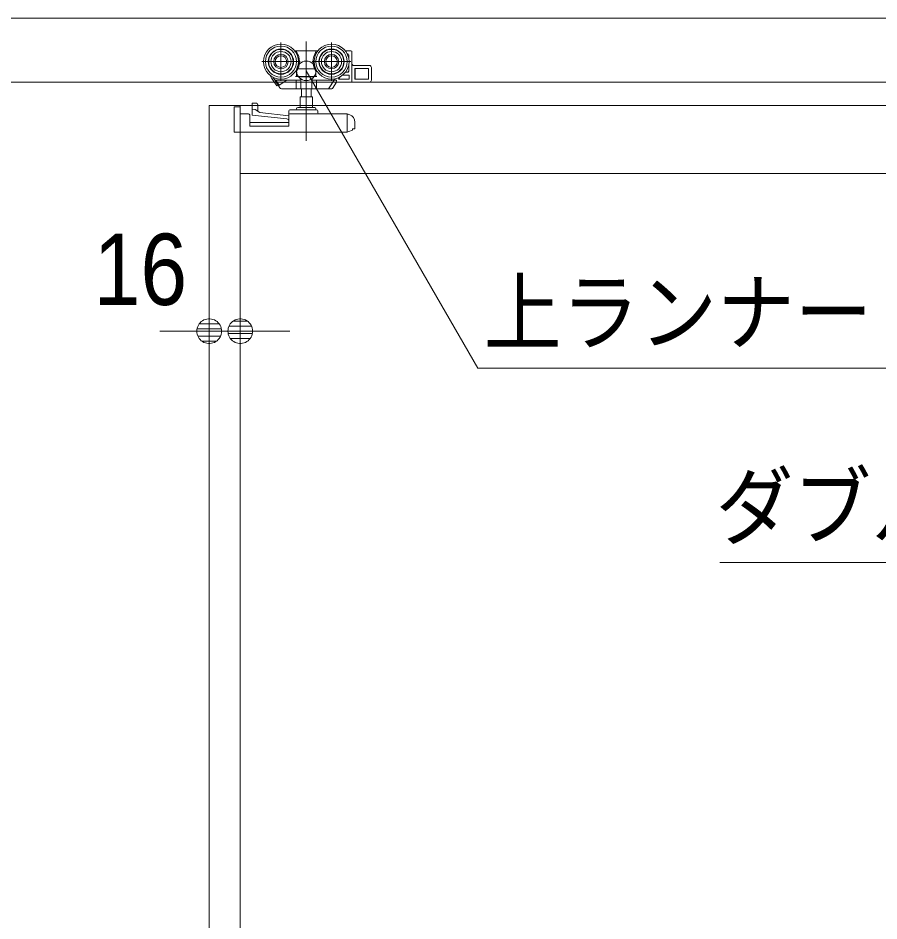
# Model space of a CAD drawing. Units: millimetres, scale not verified. Extents: x -6062 to 6062, y -3045 to 3045.
# Drawn here: x -3701.7 to -3259.2, y -114.3 to 350 of the extents above; entities that cross this region are included whole.
import ezdxf
from ezdxf.enums import TextEntityAlignment as Align

# ---------------------------------------------------------------- set-up
doc = ezdxf.new("R2010")
doc.units = ezdxf.units.MM
doc.header["$LTSCALE"] = 20
for name, color, linetype, lineweight in [('0-0_2寸法-3', 7, 'Continuous', 9), ('0-1_3一般', 7, 'Continuous', 9), ('0-4_0', 7, 'Continuous', 9), ('0-5_2寸法-2', 7, 'Continuous', 9)]:
    doc.layers.add(name, color=color, linetype=linetype, lineweight=lineweight)
doc.styles.add('ＭＳ ゴシック', font='')
doc.styles.add('ＭＳ Ｐゴシック', font='')
doc.styles.get('ＭＳ ゴシック').set_extended_font_data('MS Gothic')
doc.styles.get('ＭＳ Ｐゴシック').set_extended_font_data('MS PGothic')

# ---------------------------------------------------------------- blocks, each defined once
blk = doc.blocks.new('_Dot')
at = {"layer": '0-4_0'}
for p, q in [((-10, 0), (-20, 0)), ((9.78, 2), (-9.78, 2)), ((7.99, 6), (-7.99, 6)), ((9.16, -3.98), (-9.16, -3.98)), ((6, -7.98), (-6, -7.98))]:
    blk.add_line(p, q, dxfattribs=at)
for points in [[(10, 0), (9.92, 1.25), (9.69, 2.49), (9.3, 3.68), (8.76, 4.82), (8.09, 5.88), (7.29, 6.85), (6.37, 7.71), (5.36, 8.44), (4.26, 9.05), (3.09, 9.51), (1.87, 9.82), (0.63, 9.98), (-0.63, 9.98), (-1.87, 9.82), (-3.09, 9.51), (-4.26, 9.05), (-5.36, 8.44), (-6.37, 7.71), (-7.29, 6.85), (-8.09, 5.88), (-8.76, 4.82), (-9.3, 3.68), (-9.69, 2.49), (-9.92, 1.25), (-10, 0), (0, 0)], [(-10, 0), (-9.92, -1.25), (-9.69, -2.49), (-9.3, -3.68), (-8.76, -4.82), (-8.09, -5.88), (-7.29, -6.85), (-6.37, -7.71), (-5.36, -8.44), (-4.26, -9.05), (-3.09, -9.51), (-1.87, -9.82), (-0.63, -9.98), (0.63, -9.98), (1.87, -9.82), (3.09, -9.51), (4.26, -9.05), (5.36, -8.44), (6.37, -7.71), (7.29, -6.85), (8.09, -5.88), (8.76, -4.82), (9.3, -3.68), (9.69, -2.49), (9.92, -1.25), (10, 0), (0, 0)]]:
    blk.add_lwpolyline(points, close=True, dxfattribs=at)
blk = doc.blocks.new('グループ-87')
at = {"layer": '0-1_3一般'}
blk.add_line((-61696.5, 7000), (13223.5, 7000), dxfattribs=at)
blk = doc.blocks.new('グループ-88')
at = {"layer": '0-1_3一般'}
for p, q in [((-35582, 6750), (-35582, 6354)), ((-35322, 6758.4), (-35322, 5738.4)), ((-35062, 6750), (-35062, 6354)), ((-35439.5, 6662), (-35422, 6662)), ((-35422, 6654.4), (-35422, 6659.3)), ((-35422, 6634.4), (-35422, 6654.4)), ((-35222, 6662), (-35204.5, 6662)), ((-35222, 6659.3), (-35222, 6654.4)), ((-35222, 6654.4), (-35222, 6634.4)), ((-34919.5, 6662), (-34862, 6662)), ((-34900.8, 6632), (-34894, 6632)), ((-34884, 6622), (-34884, 6578.7)), ((-34852, 6352), (-34852, 6652)), ((-35384, 6552), (-35780, 6552)), ((-34864, 6552), (-35260, 6552)), ((-34884, 6525.2), (-34884, 6452)), ((-34672, 6512), (-34832, 6512)), ((-35431.8, 6452.4), (-35432, 6452.5)), ((-35422, 6398), (-35422, 6449.5)), ((-35212.2, 6452.4), (-35212, 6452.5)), ((-34882, 6412), (-34948.9, 6412)), ((-34894, 6442), (-34919.5, 6442)), ((-34818.4, 6372), (-34818.4, 6482)), ((-34652, 6492), (-34652, 6362)), ((-35687.5, 6406.1), (-35691, 6403.9)), ((-35675.5, 6380.1), (-35691, 6403.9)), ((-35625.6, 6303.3), (-35675.5, 6380.1)), ((-35648.8, 6366.5), (-35665.8, 6392.7)), ((-35611.7, 6309.4), (-35648.8, 6366.5)), ((-35394, 6362), (-35640.4, 6362)), ((-35634, 6362), (-35600.8, 6310.9)), ((-35522.2, 6362), (-35600.8, 6310.9)), ((-35422, 6398), (-35432, 6398)), ((-35425.9, 6362), (-35425.9, 6282)), ((-35393.5, 6362), (-35394, 6362)), ((-35378.2, 6372), (-35378.2, 6282)), ((-35265.8, 6282), (-35265.8, 6372)), ((-35265.7, 6371.5), (-35265.8, 6372)), ((-35039.3, 6362), (-35250, 6362)), ((-35212, 6398), (-35222, 6398)), ((-35218.1, 6362), (-35218.1, 6282)), ((-35033.9, 6362), (-35085.8, 6282)), ((-35011.1, 6342), (-35053.6, 6276.5)), ((-35024.9, 6375.8), (-35027.4, 6372)), ((-35001.1, 6342), (-35023, 6342)), ((-34852, 6342), (-35001.1, 6342)), ((-34852, 6352), (-34852, 6342)), ((-34852, 6342), (-34672, 6342)), ((-35625.6, 6303.3), (-35613, 6311.4)), ((-35593.3, 6281.1), (-35611.7, 6309.4)), ((-35601.2, 6311.1), (-35600.8, 6310.9)), ((-35420, 6272), (-35576.6, 6272)), ((-35420.3, 6272), (-35420, 6272)), ((-35375.7, 6272), (-35420, 6272)), ((-35375.9, 6272.1), (-35375.7, 6272)), ((-35268.3, 6272), (-35375.7, 6272)), ((-35371.5, 6272), (-35371.5, 6190)), ((-35272.5, 6190), (-35272.5, 6272)), ((-35268.1, 6272.1), (-35268.3, 6272)), ((-35224, 6272), (-35268.3, 6272)), ((-35097.8, 6272), (-35224, 6272)), ((-35223.7, 6272), (-35224, 6272)), ((-35097.8, 6272), (-35092.3, 6272)), ((-35385, 6190), (-35385, 6080)), ((-35259, 6190), (-35385, 6190)), ((-35259, 6080), (-35259, 6190)), ((-36320, 6100), (-12320, 6100)), ((-36320, -39740), (-36320, 6100)), ((-36320, 6100), (-36320, -40000)), ((-36064, 6074), (-36064, 5860)), ((-36002, 6016), (-36002, 6086)), ((-36000, -39740), (-36000, 6100)), ((-36000, 6100), (-36000, -40000)), ((-35878, 6124.4), (-35878, 6124.4)), ((-35838, 6124.7), (-35877.6, 6124.7)), ((-35837.6, 6124.7), (-35838, 6124.7)), ((-35825.4, 6118.6), (-35825.7, 6119.2)), ((-35818, 6092), (-35818, 6040.2)), ((-35502, 6026), (-35502, 6046)), ((-35492, 6056), (-35375.3, 6056)), ((-35410, 6080), (-35234, 6080)), ((-35268.7, 6056), (-35375.3, 6056)), ((-35268.7, 6056), (-35212, 6056)), ((-35202, 6046), (-35202, 6026)), ((-35922, 6016), (-36002, 6016)), ((-35902, 5888), (-35902, 5996)), ((-35502, 6026), (-35502, 6006)), ((-35502, 5888), (-35502, 6006)), ((-35492, 6016), (-34903.8, 6016)), ((-34902, 6006.3), (-34902, 6006)), ((-34902, 6006), (-34902, 5826)), ((-34900.3, 6015.3), (-34892.5, 6012.4)), ((-34882.6, 6008.7), (-34892.5, 6012.4)), ((-34882.6, 6008.7), (-34873.9, 6005.4)), ((-35502, 5926), (-35902, 5926)), ((-35502, 5888), (-35902, 5888)), ((-34847.4, 5860), (-34847.4, 5846.5)), ((-36062, 5826), (-34902, 5826)), ((-34902, 5826), (-34882.6, 5833.3)), ((-34847.4, 5846.5), (-34882.6, 5833.3)), ((-36000, 5400), (-12640, 5400))]:
    blk.add_line(p, q, dxfattribs=at)
for points in [[(11350, 6340), (-59990, 6340), (-59990, 7000), (11350, 7000)], [(-34682, 6372), (-34682, 6482), (-34822, 6482), (-34822, 6372)]]:
    blk.add_lwpolyline(points, close=True, dxfattribs=at)
for points in [[(-35422, 6659.3), (-35422, 6662), (-35222, 6662), (-35222, 6659.3)], [(-35422, 6449.5), (-35422.3, 6449.6), (-35422.5, 6449.7), (-35422.8, 6449.7), (-35423, 6449.8), (-35423.3, 6449.9), (-35423.5, 6449.9), (-35423.8, 6450), (-35424, 6450.1), (-35424.3, 6450.2), (-35424.5, 6450.2), (-35424.8, 6450.3), (-35425, 6450.4), (-35425.3, 6450.5), (-35425.5, 6450.5), (-35425.8, 6450.6), (-35426, 6450.7), (-35426.3, 6450.8), (-35426.5, 6450.8), (-35426.8, 6450.9), (-35427, 6451), (-35427.3, 6451.1), (-35427.5, 6451.1), (-35427.8, 6451.2), (-35428, 6451.3), (-35428.3, 6451.4), (-35428.5, 6451.4), (-35428.8, 6451.5), (-35429, 6451.6), (-35429.3, 6451.7), (-35429.5, 6451.7), (-35429.8, 6451.8), (-35430, 6451.9), (-35430.3, 6452), (-35430.5, 6452), (-35430.8, 6452.1), (-35431, 6452.2), (-35431.3, 6452.3), (-35431.5, 6452.3), (-35431.8, 6452.4)], [(-35222, 6449.5), (-35222, 6398), (-35422, 6398)], [(-35222, 6449.5), (-35221.7, 6449.6), (-35221.5, 6449.7), (-35221.2, 6449.7), (-35221, 6449.8), (-35220.7, 6449.9), (-35220.5, 6449.9), (-35220.2, 6450), (-35220, 6450.1), (-35219.7, 6450.2), (-35219.5, 6450.2), (-35219.2, 6450.3), (-35219, 6450.4), (-35218.7, 6450.5), (-35218.5, 6450.5), (-35218.2, 6450.6), (-35218, 6450.7), (-35217.7, 6450.8), (-35217.5, 6450.8), (-35217.2, 6450.9), (-35217, 6451), (-35216.7, 6451.1), (-35216.5, 6451.1), (-35216.2, 6451.2), (-35216, 6451.3), (-35215.7, 6451.4), (-35215.5, 6451.4), (-35215.2, 6451.5), (-35215, 6451.6), (-35214.7, 6451.7), (-35214.5, 6451.7), (-35214.2, 6451.8), (-35214, 6451.9), (-35213.7, 6452), (-35213.5, 6452), (-35213.2, 6452.1), (-35213, 6452.2), (-35212.7, 6452.3), (-35212.5, 6452.3), (-35212.2, 6452.4)], [(-34978.2, 6392.7), (-34991.6, 6372), (-34882, 6372), (-34882, 6412)], [(-35378.2, 6372), (-35378.3, 6371.5), (-35378.4, 6371), (-35378.5, 6370.5), (-35378.6, 6370.1), (-35378.8, 6369.6), (-35378.9, 6369.2), (-35379.1, 6368.8), (-35379.3, 6368.4), (-35379.6, 6368), (-35379.8, 6367.6), (-35380.1, 6367.2), (-35380.4, 6366.9), (-35380.8, 6366.5), (-35381.1, 6366.2), (-35381.5, 6365.9), (-35381.9, 6365.6), (-35382.4, 6365.3), (-35382.8, 6365), (-35383.3, 6364.8), (-35383.8, 6364.5), (-35384.3, 6364.3), (-35384.8, 6364.1), (-35385.3, 6363.9), (-35385.9, 6363.7), (-35386.4, 6363.5), (-35386.9, 6363.3), (-35387.4, 6363.1), (-35387.9, 6363), (-35388.4, 6362.8), (-35388.9, 6362.7), (-35389.4, 6362.6), (-35389.9, 6362.5), (-35390.4, 6362.4), (-35391, 6362.3), (-35391.5, 6362.2), (-35392, 6362.1), (-35392.5, 6362.1), (-35393, 6362), (-35393.5, 6362)], [(-35250, 6362), (-35250.5, 6362), (-35251, 6362), (-35251.5, 6362.1), (-35252, 6362.1), (-35252.5, 6362.2), (-35253, 6362.3), (-35253.6, 6362.4), (-35254.1, 6362.5), (-35254.6, 6362.6), (-35255.1, 6362.7), (-35255.6, 6362.8), (-35256.1, 6363), (-35256.6, 6363.1), (-35257.1, 6363.3), (-35257.6, 6363.5), (-35258.1, 6363.7), (-35258.7, 6363.9), (-35259.2, 6364.1), (-35259.7, 6364.3), (-35260.2, 6364.5), (-35260.7, 6364.8), (-35261.2, 6365), (-35261.6, 6365.3), (-35262.1, 6365.6), (-35262.5, 6365.9), (-35262.9, 6366.2), (-35263.2, 6366.5), (-35263.6, 6366.9), (-35263.9, 6367.2), (-35264.2, 6367.6), (-35264.4, 6368), (-35264.7, 6368.4), (-35264.9, 6368.8), (-35265.1, 6369.2), (-35265.2, 6369.6), (-35265.4, 6370.1), (-35265.5, 6370.5), (-35265.6, 6371), (-35265.7, 6371.5)], [(-35011.1, 6352), (-35011.1, 6362), (-35033.9, 6362), (-35027.4, 6372)], [(-35611.7, 6309.4), (-35611.9, 6309.7), (-35612, 6310), (-35612.1, 6310.2), (-35612.2, 6310.5), (-35612.2, 6310.7), (-35612.2, 6311), (-35612.2, 6311.2), (-35612.2, 6311.4), (-35612.1, 6311.5), (-35612, 6311.7), (-35611.8, 6311.8), (-35611.6, 6312), (-35611.4, 6312.1), (-35611.1, 6312.2), (-35610.8, 6312.2), (-35610.5, 6312.3), (-35610.2, 6312.3), (-35609.8, 6312.4), (-35609.4, 6312.4), (-35608.9, 6312.4), (-35608.5, 6312.3), (-35608, 6312.3), (-35607.5, 6312.3), (-35607.1, 6312.2), (-35606.7, 6312.2), (-35606.2, 6312.1), (-35605.8, 6312.1), (-35605.4, 6312), (-35605, 6312), (-35604.6, 6311.9), (-35604.2, 6311.8), (-35603.8, 6311.8), (-35603.4, 6311.7), (-35603, 6311.6), (-35602.6, 6311.5), (-35602.2, 6311.4), (-35601.9, 6311.3), (-35601.5, 6311.2), (-35601.2, 6311.1)], [(-35425.9, 6282), (-35425.9, 6281.7), (-35425.9, 6281.3), (-35425.8, 6281), (-35425.8, 6280.7), (-35425.7, 6280.4), (-35425.7, 6280.1), (-35425.6, 6279.8), (-35425.6, 6279.4), (-35425.5, 6279.1), (-35425.4, 6278.8), (-35425.4, 6278.5), (-35425.3, 6278.2), (-35425.2, 6277.9), (-35425.1, 6277.6), (-35425, 6277.3), (-35424.9, 6276.9), (-35424.8, 6276.6), (-35424.7, 6276.3), (-35424.6, 6276), (-35424.4, 6275.7), (-35424.3, 6275.4), (-35424.2, 6275.1), (-35424, 6274.8), (-35423.8, 6274.6), (-35423.7, 6274.3), (-35423.5, 6274.1), (-35423.3, 6273.8), (-35423.1, 6273.6), (-35422.9, 6273.4), (-35422.7, 6273.2), (-35422.5, 6273), (-35422.2, 6272.9), (-35422, 6272.7), (-35421.7, 6272.6), (-35421.5, 6272.4), (-35421.2, 6272.3), (-35420.9, 6272.2), (-35420.6, 6272.1), (-35420.3, 6272)], [(-35378.2, 6282), (-35378.2, 6281.7), (-35378.2, 6281.4), (-35378.2, 6281.2), (-35378.2, 6280.9), (-35378.2, 6280.6), (-35378.2, 6280.3), (-35378.2, 6280.1), (-35378.2, 6279.8), (-35378.2, 6279.5), (-35378.2, 6279.2), (-35378.2, 6278.9), (-35378.2, 6278.7), (-35378.2, 6278.4), (-35378.2, 6278.1), (-35378.1, 6277.8), (-35378.1, 6277.5), (-35378.1, 6277.2), (-35378.1, 6276.9), (-35378.1, 6276.7), (-35378.1, 6276.4), (-35378.1, 6276.1), (-35378.1, 6275.8), (-35378, 6275.5), (-35378, 6275.3), (-35377.9, 6275), (-35377.9, 6274.7), (-35377.8, 6274.5), (-35377.7, 6274.3), (-35377.6, 6274), (-35377.5, 6273.8), (-35377.3, 6273.6), (-35377.2, 6273.4), (-35377, 6273.2), (-35376.9, 6273), (-35376.7, 6272.8), (-35376.5, 6272.6), (-35376.3, 6272.4), (-35376.1, 6272.3), (-35375.9, 6272.1)], [(-35265.8, 6282), (-35265.8, 6281.7), (-35265.8, 6281.4), (-35265.8, 6281.2), (-35265.8, 6280.9), (-35265.8, 6280.6), (-35265.8, 6280.3), (-35265.8, 6280.1), (-35265.8, 6279.8), (-35265.8, 6279.5), (-35265.8, 6279.2), (-35265.8, 6278.9), (-35265.8, 6278.7), (-35265.8, 6278.4), (-35265.8, 6278.1), (-35265.9, 6277.8), (-35265.9, 6277.5), (-35265.9, 6277.2), (-35265.9, 6276.9), (-35265.9, 6276.7), (-35265.9, 6276.4), (-35265.9, 6276.1), (-35265.9, 6275.8), (-35266, 6275.5), (-35266, 6275.3), (-35266.1, 6275), (-35266.1, 6274.7), (-35266.2, 6274.5), (-35266.3, 6274.3), (-35266.4, 6274), (-35266.5, 6273.8), (-35266.7, 6273.6), (-35266.8, 6273.4), (-35267, 6273.2), (-35267.1, 6273), (-35267.3, 6272.8), (-35267.5, 6272.6), (-35267.7, 6272.4), (-35267.9, 6272.3), (-35268.1, 6272.1)], [(-35218.1, 6282), (-35218.1, 6281.7), (-35218.1, 6281.3), (-35218.2, 6281), (-35218.2, 6280.7), (-35218.3, 6280.4), (-35218.3, 6280.1), (-35218.4, 6279.8), (-35218.4, 6279.4), (-35218.5, 6279.1), (-35218.6, 6278.8), (-35218.6, 6278.5), (-35218.7, 6278.2), (-35218.8, 6277.9), (-35218.9, 6277.6), (-35219, 6277.3), (-35219.1, 6276.9), (-35219.2, 6276.6), (-35219.3, 6276.3), (-35219.4, 6276), (-35219.6, 6275.7), (-35219.7, 6275.4), (-35219.8, 6275.1), (-35220, 6274.8), (-35220.2, 6274.6), (-35220.3, 6274.3), (-35220.5, 6274.1), (-35220.7, 6273.8), (-35220.9, 6273.6), (-35221.1, 6273.4), (-35221.3, 6273.2), (-35221.5, 6273), (-35221.8, 6272.9), (-35222, 6272.7), (-35222.3, 6272.6), (-35222.5, 6272.4), (-35222.8, 6272.3), (-35223.1, 6272.2), (-35223.4, 6272.1), (-35223.7, 6272)], [(-35062, 6272), (-35092.3, 6272), (-35085.8, 6282)], [(-36064, 6074), (-36064, 6084), (-36062, 6084)], [(-36062, 5826), (-36062, 6086), (-36002, 6086)], [(-35877.6, 6124.7), (-35877.7, 6124.7), (-35877.7, 6124.7), (-35877.7, 6124.7), (-35877.7, 6124.7), (-35877.7, 6124.7), (-35877.7, 6124.7), (-35877.7, 6124.7), (-35877.7, 6124.7), (-35877.8, 6124.7), (-35877.8, 6124.7), (-35877.8, 6124.7), (-35877.8, 6124.6), (-35877.8, 6124.6), (-35877.8, 6124.6), (-35877.8, 6124.6), (-35877.8, 6124.6), (-35877.8, 6124.6), (-35877.9, 6124.6), (-35877.9, 6124.6), (-35877.9, 6124.6), (-35877.9, 6124.6), (-35877.9, 6124.6), (-35877.9, 6124.6), (-35877.9, 6124.6), (-35877.9, 6124.6), (-35877.9, 6124.5), (-35877.9, 6124.5), (-35877.9, 6124.5), (-35878, 6124.5), (-35878, 6124.5), (-35878, 6124.5), (-35878, 6124.5), (-35878, 6124.5), (-35878, 6124.5), (-35878, 6124.4), (-35878, 6124.4), (-35878, 6124.4), (-35878, 6124.4), (-35878, 6124.4)], [(-35878, 6062.3), (-35878, 6116), (-35878, 6122.8), (-35878, 6124.4)], [(-35519.9, 5963.7), (-35878, 6002), (-35878, 6062.3), (-35848, 6059.1)], [(-35848, 6059.1), (-35798, 6027.6), (-35502, 5996)], [(-35825.8, 6119.2), (-35825.9, 6119.5), (-35826.1, 6119.8), (-35826.3, 6120.1), (-35826.5, 6120.4), (-35826.7, 6120.6), (-35826.9, 6120.9), (-35827.1, 6121.1), (-35827.3, 6121.4), (-35827.6, 6121.6), (-35827.8, 6121.8), (-35828.1, 6122), (-35828.3, 6122.2), (-35828.6, 6122.4), (-35828.9, 6122.6), (-35829.2, 6122.8), (-35829.5, 6122.9), (-35829.9, 6123.1), (-35830.2, 6123.2), (-35830.5, 6123.3), (-35830.9, 6123.4), (-35831.3, 6123.5), (-35831.6, 6123.6), (-35832, 6123.7), (-35832.3, 6123.8), (-35832.7, 6123.9), (-35833, 6124), (-35833.4, 6124.1), (-35833.8, 6124.2), (-35834.1, 6124.2), (-35834.5, 6124.3), (-35834.8, 6124.3), (-35835.2, 6124.4), (-35835.5, 6124.5), (-35835.9, 6124.5), (-35836.2, 6124.5), (-35836.6, 6124.6), (-35836.9, 6124.6), (-35837.3, 6124.6), (-35837.6, 6124.7)], [(-35818.1, 6092.1), (-35818.1, 6092.8), (-35818.2, 6093.5), (-35818.2, 6094.2), (-35818.2, 6094.9), (-35818.3, 6095.6), (-35818.3, 6096.3), (-35818.4, 6097), (-35818.4, 6097.8), (-35818.5, 6098.5), (-35818.6, 6099.2), (-35818.7, 6099.9), (-35818.8, 6100.6), (-35819, 6101.3), (-35819.1, 6102), (-35819.3, 6102.7), (-35819.4, 6103.4), (-35819.6, 6104), (-35819.8, 6104.7), (-35819.9, 6105.4), (-35820.1, 6106.1), (-35820.3, 6106.8), (-35820.6, 6107.5), (-35820.8, 6108.2), (-35821, 6108.9), (-35821.3, 6109.5), (-35821.5, 6110.2), (-35821.7, 6110.9), (-35822, 6111.5), (-35822.3, 6112.2), (-35822.6, 6112.8), (-35822.8, 6113.5), (-35823.1, 6114.1), (-35823.4, 6114.8), (-35823.7, 6115.4), (-35824.1, 6116.1), (-35824.4, 6116.7), (-35824.7, 6117.3), (-35825, 6118), (-35825.4, 6118.6)], [(-34892.5, 6012.4), (-34892.8, 6012.3), (-34893.1, 6012.2), (-34893.4, 6012.1), (-34893.7, 6012), (-34894, 6012), (-34894.3, 6011.8), (-34894.6, 6011.7), (-34894.9, 6011.6), (-34895.2, 6011.5), (-34895.5, 6011.4), (-34895.8, 6011.3), (-34896.1, 6011.2), (-34896.4, 6011.1), (-34896.7, 6011), (-34897, 6010.9), (-34897.3, 6010.7), (-34897.6, 6010.6), (-34897.9, 6010.5), (-34898.2, 6010.4), (-34898.5, 6010.2), (-34898.8, 6010.1), (-34899.1, 6010), (-34899.4, 6009.8), (-34899.6, 6009.7), (-34899.9, 6009.5), (-34900.1, 6009.3), (-34900.4, 6009.2), (-34900.6, 6009), (-34900.8, 6008.8), (-34900.9, 6008.5), (-34901.1, 6008.3), (-34901.3, 6008.1), (-34901.4, 6007.9), (-34901.5, 6007.6), (-34901.6, 6007.4), (-34901.7, 6007.1), (-34901.8, 6006.8), (-34901.9, 6006.6), (-34902, 6006.3)], [(-36064, 5860), (-36063.4, 5853.7), (-36062, 5848.8)], [(-34822, 5930.5), (-34822, 5860), (-34847.4, 5860)]]:
    blk.add_lwpolyline(points, dxfattribs=at)
for centre, radius in [((-35582, 6552), 180), ((-35582, 6552), 160), ((-35062, 6552), 180), ((-35062, 6552), 160), ((-35582, 6552), 130), ((-35582, 6552), 126), ((-35582, 6552), 104), ((-35582, 6552), 74), ((-35582, 6552), 60), ((-35062, 6552), 130), ((-35062, 6552), 126), ((-35062, 6552), 104), ((-35062, 6552), 74), ((-35062, 6552), 60)]:
    blk.add_circle(centre, radius, dxfattribs=at)
for centre, radius, start, end in [((-35582, 6552), 190, 327.3631, 32.6369), ((-35062, 6552), 190, 147.3631, 212.6369), ((-34894, 6622), 10, 0, 90), ((-34862, 6652), 10, 0, 90), ((-34832, 6532), 20, 180, 270), ((-34672, 6492), 20, 0, 90), ((-34904, 6462), 20, 270, 0), ((-34894, 6452), 10, 270, 0), ((-35640.4, 6372), 10, 213, 270), ((-35039.3, 6372), 10, 270, 327), ((-35001.1, 6352), 10, 180, 270), ((-34672, 6362), 20, 270, 0), ((-35576.6, 6292), 20, 213, 270), ((-35097.8, 6282), 10, 270, 327), ((-35062, 6282), 10, 270, 327), ((-35492, 6046), 10, 90, 180), ((-35410, 6068), 12, 90, 180), ((-35410, 6068), 12, 180, 270), ((-35234, 6068), 12, 0, 90), ((-35234, 6068), 12, 270, 0), ((-35212, 6046), 10, 0, 90), ((-35922, 5996), 20, 0, 90), ((-35522, 5943.8), 20, 0, 83.89836), ((-35492, 6006), 10, 90, 180), ((-35192, 6026), 10, 180, 270), ((-34903.8, 6006), 10, 69.44395, 90), ((-34902, 5930.5), 80, 0, 69.44395)]:
    blk.add_arc(centre, radius, start, end, dxfattribs=at)
blk = doc.blocks.new('グループ-89')
at = {"layer": '0-1_3一般'}
for name in ['グループ-87', 'グループ-88']:
    blk.add_blockref(name, (0, 0), dxfattribs=at)

msp = doc.modelspace()

# ---------------------------------------------------------------- linework, layer by layer
at = {"layer": '0-0_2寸法-3'}
for p, q in [((-3553.43, 327.83), (-3553.77, 327.83)), ((-3553.43, 327.83), (-3553.77, 327.83)), ((-3548.71, 323.83), (-3558.49, 323.83)), ((-3549.6, 319.83), (-3557.6, 319.83))]:
    msp.add_line(p, q, dxfattribs=at)
for points in [[(-3239.44, 170), (-3465.36, 170), (-3553.6, 322.84)], [(-3341.06, 70), (-2742.22, 70), (-2595.98, 323.3)]]:
    msp.add_lwpolyline(points, dxfattribs=at)
msp.add_circle((-3553.6, 322.84), 5.01, dxfattribs=at)
msp.add_circle((-3553.6, 322.84), 5.01, dxfattribs=at)
at = {"layer": '0-5_2寸法-2'}
for p, q in [((-3603.5, 209), (-3603.3, 209)), ((-3587.5, 208), (-3587.5, 209)), ((-3616.21, 189), (-3628.92, 189)), ((-3603.5, 189), (-3587.5, 189)), ((-3574.79, 189), (-3562.08, 189))]:
    msp.add_line(p, q, dxfattribs=at)

# ---------------------------------------------------------------- block references
at = {"layer": '0-1_3一般', "xscale": 0.05, "yscale": 0.05}
msp.add_blockref('グループ-89', (-1787.5, 0), dxfattribs=at)
at = {"layer": '0-5_2寸法-2', "xscale": 0.6356201, "yscale": 0.6356201}
msp.add_blockref('_Dot', (-3603.5, 189), dxfattribs=at)
at = {"layer": '0-5_2寸法-2', "xscale": 0.6356201, "yscale": 0.6356201, "rotation": 180}
msp.add_blockref('_Dot', (-3587.5, 189), dxfattribs=at)

# ---------------------------------------------------------------- texts
at = {"layer": '0-0_2寸法-3', "style": 'ＭＳ ゴシック', "width": 0.9}
for s, p in [('上ランナー', (-3462.33, 172.77)), ('ダブルダンパー付上ラ', (-3343.16, 72.77))]:
    msp.add_text(s, height=32.55, dxfattribs=at).set_placement(p, align=Align.BOTTOM_LEFT)
at = {"layer": '0-5_2寸法-2', "style": 'ＭＳ Ｐゴシック', "width": 0.9}
msp.add_text('16', height=36.66, dxfattribs=at).set_placement((-3662.83, 191.48), align=Align.BOTTOM_LEFT)

doc.saveas('drawing.dxf')
